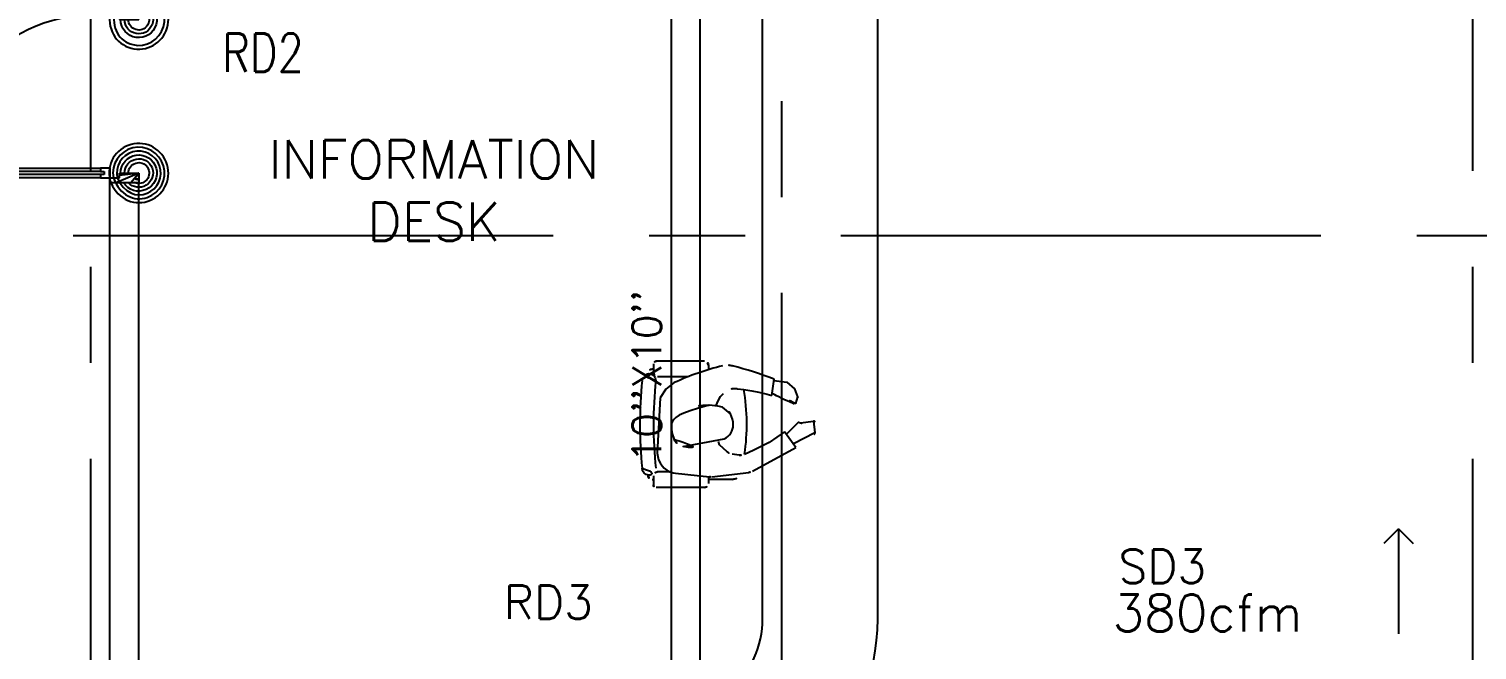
# Model space of a CAD drawing. Extents: x 417866230.2 to 417866327.8, y 43498045.5 to 43498135.4.
# Drawn here: x 417866290.71 to 417866298.26, y 43498071.74 to 43498074.98 of the extents above; entities that cross this region are included whole.
import ezdxf
from ezdxf.enums import TextEntityAlignment as Align

# ---------------------------------------------------------------- set-up
doc = ezdxf.new("R2010")
doc.units = 0
doc.header["$MEASUREMENT"] = 0
doc.linetypes.add('CENTERX2', pattern=[4, 2.5, -0.5, 0.5, -0.5])
doc.linetypes.add('HIDDEN', pattern=[0.375, 0.25, -0.125])
for name, color, linetype in [('AXES', 11, 'CENTERX2'), ('COUNTER', 9, 'CONTINUOUS'), ('DOOR', 9, 'CONTINUOUS'), ('DUCT', 6, 'CONTINUOUS'), ('HAT', 12, 'CONTINUOUS'), ('M-EGU.', 2, 'CONTINUOUS'), ('NON-MEDICAL', 9, 'CONTINUOUS'), ('RM-NAME', 9, 'CONTINUOUS'), ('SCD', 2, 'CONTINUOUS'), ('SUNI-FUR', 9, 'CONTINUOUS'), ('WALL', 4, 'CONTINUOUS')]:
    doc.layers.add(name, color=color, linetype=linetype)
doc.styles.add('ROMANS', font='ROMANS.shx', dxfattribs={"width": 0.6})

# ---------------------------------------------------------------- blocks, each defined once
blk = doc.blocks.new('RM1')
at = {"layer": 'RM-NAME', "style": 'ROMANS'}
for tag, p in [('ROOMNAME1', (0, 323.8)), ('ROOMNAME2', (0, 0))]:
    blk.add_attdef(tag, text='', height=200, dxfattribs=at).set_placement(p, align=Align.MIDDLE)
blk = doc.blocks.new('DOOR90')
at = {"layer": 'DOOR', "color": 7, "linetype": 'ByBlock'}
for p, q in [((-150, 0), (0, 0)), ((-150, 0), (-150, -25)), ((0, -50), (-113.7, 0)), ((0, -50), (-40.1, 0)), ((0, -50), (0, 0)), ((-1000, -25), (-1050, -25)), ((-1050, -75), (-1050, -25)), ((-1050, -25), (-1050, -75)), ((-1000, -75), (-1050, -75)), ((-1000, -42), (-1020, -42)), ((-1020, -42), (-1020, -58)), ((-1000, -58), (-1020, -58)), ((-1000, -25), (-1000, -42)), ((-1000, -58), (-1000, -75)), ((-877.6, -17.8), (-967.6, -17.8)), ((-967.6, -25), (-967.6, -17.8)), ((-967.6, -75), (-967.6, -82.2)), ((-955, -8.8), (-890.2, -8.8)), ((-955, -17.8), (-955, -8.8)), ((-955, -17.8), (-890.2, -17.8)), ((-890.2, -17.8), (-890.2, -8.8)), ((-877.6, -25), (-877.6, -17.8)), ((-877.6, -75), (-877.6, -82.2)), ((-200, -25), (-150, -25)), ((-200, -42), (-200, -25)), ((-180, -42), (-200, -42)), ((-200, -58), (-180, -58)), ((-200, -75), (-200, -58)), ((-150, -75), (-200, -75)), ((-180, -58), (-180, -42)), ((-150, -25), (-100, -25)), ((-150, -75), (-150, -25)), ((-100, -25), (-100, -50)), ((0, -50), (-100, -36.6)), ((-100, -50), (0, -50)), ((-877.6, -82.2), (-967.6, -82.2)), ((-955, -82.2), (-890.2, -82.2)), ((-955, -82.2), (-955, -91.2)), ((-955, -91.2), (-890.2, -91.2)), ((-890.2, -82.2), (-890.2, -91.2)), ((-150, -875), (-100, -875)), ((-150, -900), (-150, -875)), ((-150, -900), (0, -900)), ((0, -900), (-150, -900)), ((0, -850), (-113.7, -900)), ((-100, -875), (-100, -850)), ((0, -850), (-100, -863.4)), ((-100, -850), (0, -850)), ((0, -850), (-40.1, -900)), ((0, -850), (0, -900))]:
    blk.add_line(p, q, dxfattribs=at)
at = {"layer": 'DOOR', "linetype": 'ByBlock'}
for p, q in [((-200, -25), (-1000, -25)), ((-200, -42), (-1000, -42)), ((-200, -58), (-1000, -58)), ((-1000, -75), (-200, -75))]:
    blk.add_line(p, q, dxfattribs=at)
at = {"layer": 'DOOR', "color": 7, "linetype": 'ByBlock'}
for centre in [(-922.6, 23.5), (-922.6, -123.5)]:
    blk.add_circle(centre, 32.4, dxfattribs=at)
for centre, radius, start, end in [((0, -50), 154.4, 161.10529, 166.28577), ((0, -50), 94.4, 148.01819, 180), ((0, -50), 134.4, 158.15985, 169.28002), ((0, -50), 114.4, 154.08384, 167.37743), ((0, -50), 74.4, 137.77643, 180), ((0, -50), 54.4, 113.20738, 180), ((0, -50), 34.4, 90, 180), ((0, -50), 14.4, 90, 180), ((0, -850), 154.4, 193.71423, 198.89471), ((0, -850), 134.4, 190.71998, 201.84015), ((0, -850), 94.4, 180, 211.98181), ((0, -850), 74.4, 180, 222.22357), ((0, -850), 54.4, 180, 246.79262), ((0, -850), 34.4, 180, 270), ((0, -850), 14.4, 180, 270)]:
    blk.add_arc(centre, radius, start, end, dxfattribs=at)
at = {"layer": 'DOOR', "linetype": 'HIDDEN', "ltscale": 0.5}
blk.add_arc((-222.2, -50), 828.2, 178.27012, 275.00304, dxfattribs=at)
blk = doc.blocks.new('A$C7D0B43B4')
at = {"layer": 'NON-MEDICAL'}
for p, q in [((0.0709, 0.6176), (0.0635, 0.6176)), ((0.0709, 0.6443), (0.0709, 0.5973)), ((0.3364, 0.6581), (0.0847, 0.6581)), ((0.3566, 0.6379), (0.3566, 0.6141)), ((0.0427, 0.5968), (0.0427, 0.5934)), ((0.2508, 0.5771), (0.091, 0.5771)), ((0.1783, 0.5467), (0.1345, 0.5123)), ((0.6878, 0.4797), (0.6991, 0.5649)), ((0.106, 0.467), (0.0904, 0.1792)), ((0.1345, 0.5123), (0.106, 0.467)), ((0.3965, 0.4246), (0.4102, 0.455)), ((0.4102, 0.455), (0.4204, 0.4747)), ((0.4204, 0.4747), (0.4357, 0.4908)), ((0.5069, 0.5149), (0.5092, 0.5146)), ((0.5092, 0.5146), (0.5414, 0.5109)), ((0.5414, 0.5109), (0.5831, 0.5044)), ((0.5831, 0.5044), (0.6203, 0.4971)), ((0.6203, 0.4971), (0.6627, 0.4862)), ((0.6627, 0.4862), (0.6878, 0.4797)), ((0.4146, 0.2228), (0.4091, 0.2397)), ((0.6731, 0.2356), (0.5943, 0.1953)), ((0.7542, 0.2897), (0.6731, 0.2356)), ((0.8127, 0.2094), (0.7542, 0.2897)), ((0.454, 0.1865), (0.4146, 0.2228)), ((0.517, 0.1687), (0.4815, 0.1736)), ((0.5943, 0.1953), (0.5447, 0.1728)), ((0.5863, 0.0846), (0.8127, 0.2094)), ((0.1593, 0.081), (0.091, 0.081)), ((0.1738, 0.0761), (0.1852, 0.0747)), ((0.3741, 0.0564), (0.5676, 0.0787)), ((0.0427, 0.0647), (0.0427, 0.0613)), ((0.0709, 0.0405), (0.0635, 0.0405)), ((0.0709, 0.0609), (0.0709, 0.0138)), ((0.1852, 0.0747), (0.3632, 0.0564)), ((0.3566, 0.057), (0.3566, 0.0202)), ((0.4808, 0.0424), (0.3566, 0.0424)), ((0.3364, 0), (0.0847, 0))]:
    blk.add_line(p, q, dxfattribs=at)
for points in [[(0.6983, 0.558), (0.7662, 0.5497, -0.166504), (0.7751, 0.5455), (0.8057, 0.5151, -0.116666), (0.8094, 0.5092), (0.8216, 0.4731, -0.181583), (0.8213, 0.4624), (0.8111, 0.4379, -0.566275), (0.8025, 0.4366, 0.372711), (0.7382, 0.4476, -0.458371), (0.7309, 0.4499, 0.210622), (0.6891, 0.4897)], [(0.3604, 0.4296, 0.128062), (0.2259, 0.398, 0.215717), (0.1646, 0.3337), (0.1654, 0.3023), (0.169, 0.2804), (0.1786, 0.2504, 0.242433), (0.2254, 0.2132, 0.136513), (0.3766, 0.225), (0.4394, 0.2545, 0.297129), (0.4864, 0.3263, 0.138986), (0.4714, 0.3834, 0.105167), (0.4496, 0.408), (0.4299, 0.4182), (0.4065, 0.4233), (0.3604, 0.4291)], [(0.7631, 0.278), (0.8266, 0.3403, -0.445833), (0.8353, 0.3398), (0.8366, 0.3381, 0.30427), (0.8552, 0.3321), (0.9051, 0.3465, -0.509983), (0.9126, 0.3407), (0.9106, 0.2851, -0.292523), (0.8999, 0.2696), (0.7997, 0.2276)]]:
    blk.add_lwpolyline(points, format="xyb", dxfattribs=at)
for centre, radius, start, end in [((0.0635, 0.5968), 0.0208, 90, 180), ((0.0847, 0.6443), 0.0138, 90, 180), ((0.8128, -0.863), 1.5459, 104.29232, 114.23439), ((0.3364, 0.6379), 0.0203, 0, 90), ((0.4562, 0.537), 0.1013, 75.057, 104.29232), ((-0.0924, -1.5184), 2.2286, 69.19751, 75.057), ((2.3664, 0.3291), 2.3664, 174.44787, 185.55213), ((0.0467, 0.558), 0.0356, 0, 180), ((0.091, 0.5973), 0.0201, 180, 270), ((2.3667, 0.3291), 2.2958, 174.2765, 185.7235), ((0.4943, 0.4349), 0.081, 81.07134, 136.37618), ((-0.526, 0.3291), 1.0829, 351.72399, 9.66859), ((0.2023, 0.1844), 0.112, 182.67494, 255.29345), ((0.4883, 0.2237), 0.0506, 227.38127, 262.24497), ((0.5238, 0.2189), 0.0506, 262.24497, 294.4377), ((0.0467, 0.1001), 0.0356, 180, 0), ((0.091, 0.0609), 0.0201, 90, 180), ((0.5618, 0.129), 0.0506, 276.56656, 298.84109), ((0.0635, 0.0613), 0.0208, 180, 270), ((0.0847, 0.0138), 0.0138, 180, 270), ((0.3364, 0.0202), 0.0203, 270, 0), ((0.3683, 0.1067), 0.0506, 264.13003, 276.56656), ((0.4808, 0.0922), 0.0498, 270, 338.59125)]:
    blk.add_arc(centre, radius, start, end, dxfattribs=at)

msp = doc.modelspace()

# ---------------------------------------------------------------- linework, layer by layer
at = {"layer": 'AXES'}
for p, q in [((417866291.0369, 43498046.2382), (417866291.0369, 43498134.7153)), ((417866298.2369, 43498046.2382), (417866298.2369, 43498134.7153)), ((417866294.6369, 43498063.1021), (417866294.6369, 43498121.6721)), ((417866230.9454, 43498073.9021), (417866300.0369, 43498073.9021))]:
    msp.add_line(p, q, dxfattribs=at)
at = {"layer": 'COUNTER'}
for p, q in [((417866294.5369, 43498071.9032), (417866294.5369, 43498075.9021)), ((417866294.5369, 43498072.9396), (417866294.5369, 43498075.8896)), ((417866295.1369, 43498071.9032), (417866295.1369, 43498075.9021)), ((417866295.1369, 43498072.9396), (417866295.1369, 43498075.8896))]:
    msp.add_line(p, q, dxfattribs=at)
for centre, radius, start, end in [((417866294.0369, 43498071.9032), 0.5, 264.26083, 0), ((417866294.035, 43498071.904), 1.1018, 267.49483, 359.95911)]:
    msp.add_arc(centre, radius, start, end, dxfattribs=at)
at = {"layer": 'DUCT'}
for p, q in [((417866294.0622, 43498067.8721), (417866294.0622, 43498076.9101)), ((417866294.2122, 43498067.8108), (417866294.2122, 43498076.9101))]:
    msp.add_line(p, q, dxfattribs=at)
at = {"layer": 'M-EGU.'}
for q in [(417866297.7729, 43498072.2967), (417866297.9257, 43498072.2967), (417866297.8493, 43498071.8246)]:
    msp.add_line((417866297.8493, 43498072.3731), q, dxfattribs=at)
at = {"layer": 'WALL'}
for p, q in [((417866291.1369, 43498070.5521), (417866291.1369, 43498074.1771)), ((417866291.1369, 43498074.1771), (417866291.2869, 43498074.1771)), ((417866291.2869, 43498070.5521), (417866291.2869, 43498074.1771))]:
    msp.add_line(p, q, dxfattribs=at)

# ---------------------------------------------------------------- block references
at = {"layer": 'DOOR', "xscale": -0.001000000047497451, "yscale": 0.0009999999892897904, "zscale": 0.001, "rotation": 180}
msp.add_blockref('DOOR90', (417866291.2869, 43498074.1771), dxfattribs=at)
at = {"layer": 'HAT'}
ref = msp.add_blockref('RM1', (417866292.8247, 43498073.9742), dxfattribs=dict(at, xscale=0.001000000047497451, yscale=0.0009999999892897904, zscale=0.001))
ref.add_attrib('ROOMNAME2', 'DESK', dxfattribs={"layer": 'RM-NAME', "height": 0.2, "style": 'ROMANS'}).set_placement((417866292.8247, 43498073.9742), align=Align.MIDDLE)
ref.add_attrib('ROOMNAME1', 'INFORMATION', dxfattribs={"layer": 'RM-NAME', "height": 0.2, "style": 'ROMANS'}).set_placement((417866292.8247, 43498074.298), align=Align.MIDDLE)
at = {"layer": 'SUNI-FUR'}
msp.add_blockref('A$C7D0B43B4', (417866293.8977, 43498072.5879), dxfattribs=at)

# ---------------------------------------------------------------- texts
at = {"layer": 'SCD', "style": 'ROMANS', "width": 0.8}
msp.add_text('RD2', height=0.2, dxfattribs=at).set_placement((417866291.7221, 43498074.7548))
at = {"layer": 'SCD', "style": 'ROMANS'}
msp.add_text("10''X10''", height=0.15, rotation=90, dxfattribs=at).set_placement((417866294.009, 43498072.7181))
for s, height, p in [('SD3', 0.175, (417866296.391, 43498072.09)), ('RD3', 0.175, (417866293.1881, 43498071.9028)), ('380cfm', 0.1925, (417866296.3596, 43498071.8381))]:
    msp.add_text(s, height=height, dxfattribs=at).set_placement(p)

doc.saveas('drawing.dxf')
